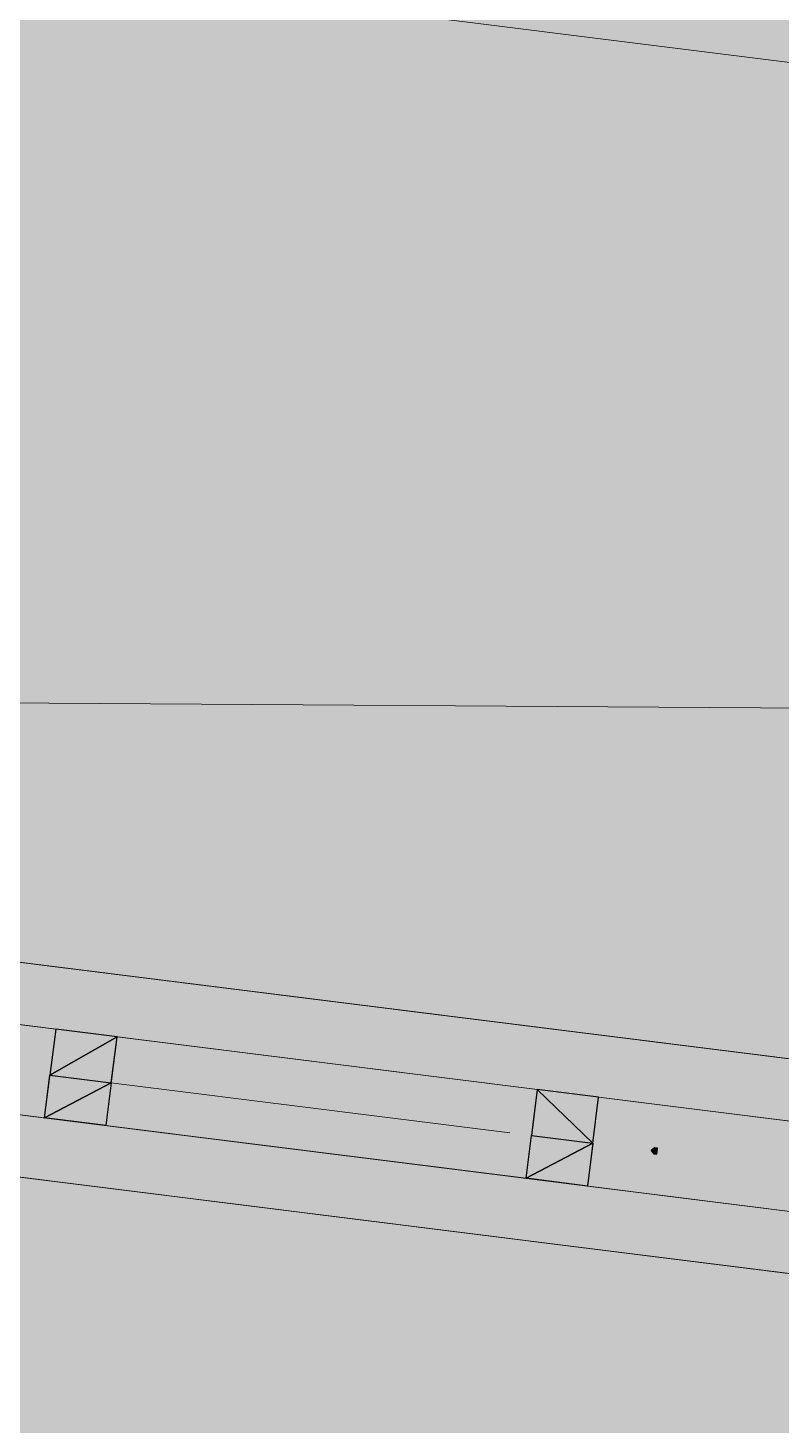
# Model space of a CAD drawing. Header units: metres. Extents: x -4 to 509425, y 7549 to 4732445.
# Drawn here: x 476035.725 to 476037.788, y 4719729.428 to 4719733.256 of the extents above; entities that cross this region are included whole.
import ezdxf

# ---------------------------------------------------------------- set-up
doc = ezdxf.new("R2010")
doc.units = ezdxf.units.M
doc.header["$LTSCALE"] = 0.01
doc.header["$MEASUREMENT"] = 0
doc.layers.get('0').update_dxf_attribs({"lineweight": 0})
doc.layers.add('_SUBESTACIÓN', color=1, linetype='Continuous')
doc.layers.add('SUBESTACION LA VID', color=253, linetype='Continuous')

# ---------------------------------------------------------------- blocks, each defined once
blk = doc.blocks.new('A$Cfff6051d')
at = {"layer": 'SUBESTACION LA VID', "transparency": 33554687}
h = blk.add_hatch(color=256, dxfattribs=at)
h.dxf.hatch_style = 2
h.paths.add_polyline_path([(476037.4485, 4719730.1781), (476037.4495, 4719730.1865), (476037.4411, 4719730.1876), (476037.4317, 4719730.1802), (476037.439, 4719730.1708), (476037.4474, 4719730.1697)])
at = {"layer": 'SUBESTACION LA VID', "lineweight": 15}
for p, q in [((476071.6253, 4719728.9224), (475974.1478, 4719741.1431)), ((476041.0891, 4719730.0203), (476028.0769, 4719731.6516)), ((476040.9168, 4719729.8713), (476028.1987, 4719731.4657)), ((476040.8863, 4719729.6277), (476028.1681, 4719731.2221)), ((476041.0164, 4719729.4407), (476028.0043, 4719731.072)), ((476035.801, 4719730.5126), (476035.7705, 4719730.269)), ((476035.969, 4719730.4916), (476035.9385, 4719730.248)), ((476037.0452, 4719730.2287), (476035.7852, 4719730.3866)), ((476037.1198, 4719730.3473), (476037.0893, 4719730.1037)), ((476037.2879, 4719730.3262), (476037.2573, 4719730.0826))]:
    blk.add_line(p, q, dxfattribs=at)
at = {"layer": 'SUBESTACION LA VID', "lineweight": 0}
for p, q in [((476034.4737, 4719730.679), (476035.801, 4719730.5126)), ((476035.801, 4719730.5126), (476038.4471, 4719730.1809)), ((476034.4432, 4719730.4354), (476035.7705, 4719730.269)), ((476034.4977, 4719730.2579), (476038.4627, 4719729.7608)), ((476038.4879, 4719729.7577), (476034.4977, 4719730.2579))]:
    blk.add_line(p, q, dxfattribs=at)
at = {"layer": 'SUBESTACION LA VID', "lineweight": 15}
for points in [[(476040.9379, 4719730.0393), (476038.5606, 4719730.3373), (476038.5669, 4719730.3877), (476038.5417, 4719730.3909), (476038.5354, 4719730.3405), (476034.5872, 4719730.8355), (476034.5935, 4719730.8859), (476034.5767, 4719730.888), (476034.5704, 4719730.8376), (476030.6222, 4719731.3325)], [(476034.6417, 4719730.658), (476035.801, 4719730.5126), (476035.7852, 4719730.3866), (476035.9532, 4719730.3656), (476035.969, 4719730.4916), (476037.1198, 4719730.3473), (476037.104, 4719730.2213), (476037.2721, 4719730.2002), (476037.2879, 4719730.3262), (476038.4471, 4719730.1809), (476038.4313, 4719730.0549), (476038.5993, 4719730.0338), (476038.6151, 4719730.1598), (476039.3375, 4719730.0693), (476039.3217, 4719729.9433), (476039.4897, 4719729.9222), (476039.5055, 4719730.0482), (476040.228, 4719729.9576), (476040.2122, 4719729.8316), (476040.3802, 4719729.8106), (476040.396, 4719729.9366), (476040.8496, 4719729.8797)], [(476040.8652, 4719729.4597), (476038.4879, 4719729.7577), (476038.4816, 4719729.7073), (476038.4564, 4719729.7104), (476038.4627, 4719729.7608), (476034.5145, 4719730.2558), (476034.5082, 4719730.2054), (476034.4914, 4719730.2075), (476034.4977, 4719730.2579), (476030.5496, 4719730.7529)], [(476034.6112, 4719730.4144), (476035.7705, 4719730.269), (476035.7852, 4719730.3866), (476035.9532, 4719730.3656), (476035.9385, 4719730.248), (476037.0893, 4719730.1037), (476037.104, 4719730.2213), (476037.2721, 4719730.2002), (476037.2573, 4719730.0826), (476038.4166, 4719729.9373), (476038.4313, 4719730.0549), (476038.5993, 4719730.0338), (476038.5846, 4719729.9162), (476039.307, 4719729.8256), (476039.3217, 4719729.9433), (476039.4897, 4719729.9222), (476039.475, 4719729.8046), (476040.1974, 4719729.714), (476040.2122, 4719729.8316), (476040.3802, 4719729.8106), (476040.3654, 4719729.693), (476040.8191, 4719729.6361)]]:
    blk.add_lwpolyline(points, dxfattribs=at)
at = {"layer": 'SUBESTACION LA VID', "lineweight": 0}
for points in [[(476028.2198, 4719731.6337), (476038.5606, 4719730.3373), (476030.6054, 4719731.3346)], [(476038.5606, 4719730.3373), (476034.5872, 4719730.8355), (476030.6054, 4719731.3346), (476034.5704, 4719730.8376)], [(476028.1471, 4719731.0541), (476038.4879, 4719729.7577), (476030.5328, 4719730.755)], [(476037.1198, 4719730.3473), (476038.4471, 4719730.1809), (476035.969, 4719730.4916)], [(476039.307, 4719729.8256), (476038.4166, 4719729.9373), (476035.7705, 4719730.269)], [(476037.2573, 4719730.0826), (476035.7705, 4719730.269), (476037.0893, 4719730.1037)]]:
    blk.add_lwpolyline(points, dxfattribs=at)
at = {"layer": 'SUBESTACION LA VID'}
for points in [[(476035.801, 4719730.5126), (476035.7852, 4719730.3866), (476035.969, 4719730.4916)], [(476035.969, 4719730.4916), (476035.7852, 4719730.3866), (476035.9532, 4719730.3656)], [(476035.7852, 4719730.3866), (476035.9532, 4719730.3656), (476035.7705, 4719730.269)], [(476035.9532, 4719730.3656), (476035.9385, 4719730.248), (476035.7705, 4719730.269)], [(476037.1198, 4719730.3473), (476037.104, 4719730.2213), (476037.2721, 4719730.2002)], [(476037.2879, 4719730.3262), (476037.1198, 4719730.3473), (476037.2721, 4719730.2002)], [(476037.104, 4719730.2213), (476037.2721, 4719730.2002), (476037.0893, 4719730.1037)], [(476037.2721, 4719730.2002), (476037.2573, 4719730.0826), (476037.0893, 4719730.1037)], [(476037.4485, 4719730.1781), (476037.4495, 4719730.1865), (476037.4411, 4719730.1876), (476037.4317, 4719730.1802), (476037.439, 4719730.1708), (476037.4474, 4719730.1697)]]:
    blk.add_lwpolyline(points, close=True, dxfattribs=at)
at = {"layer": 'SUBESTACION LA VID', "lineweight": 0}
for points in [[(476035.801, 4719730.5126), (476035.7852, 4719730.3866), (476035.969, 4719730.4916)], [(476035.969, 4719730.4916), (476035.7852, 4719730.3866), (476035.9532, 4719730.3656)], [(476035.7852, 4719730.3866), (476035.9532, 4719730.3656), (476035.7705, 4719730.269)], [(476035.9532, 4719730.3656), (476035.9385, 4719730.248), (476035.7705, 4719730.269)], [(476037.1198, 4719730.3473), (476037.104, 4719730.2213), (476037.2721, 4719730.2002)], [(476037.2879, 4719730.3262), (476037.1198, 4719730.3473), (476037.2721, 4719730.2002)], [(476037.104, 4719730.2213), (476037.2721, 4719730.2002), (476037.0893, 4719730.1037)], [(476037.2721, 4719730.2002), (476037.2573, 4719730.0826), (476037.0893, 4719730.1037)], [(476037.4485, 4719730.1781), (476037.4495, 4719730.1865), (476037.4411, 4719730.1876), (476037.4317, 4719730.1802), (476037.439, 4719730.1708), (476037.4474, 4719730.1697)]]:
    blk.add_lwpolyline(points, close=True, dxfattribs=at)

msp = doc.modelspace()

# ---------------------------------------------------------------- hatches: boundary and pattern name
at = {"layer": '_SUBESTACIÓN', "transparency": 33554559}
h = msp.add_hatch(color=1, dxfattribs=at)
h.dxf.hatch_style = 1
h.paths.add_polyline_path([(475968.6399, 4719805.825), (476089.9386, 4719790.615), (476078.1686, 4719696.74), (475956.8686, 4719711.9502)])

# ---------------------------------------------------------------- linework, layer by layer
at = {"color": 5}
msp.add_lwpolyline([(490840.2656, 4717243.1462), (484895.5041, 4717739.2368), (483607.6371, 4717664.0004), (483465.0415, 4717952.1854), (479025.126, 4718116.267), (478713.7718, 4718728.8145), (478509.3234, 4719542.0639), (477889.6007, 4719719.2698), (475567.4979, 4719734.4711), (475570.1163, 4720134.4625), (477885.1416, 4720119.3075), (481205.4456, 4721268.3214)], dxfattribs=at)

# ---------------------------------------------------------------- block references
at = {"linetype": 'Continuous'}
msp.add_blockref('A$Cfff6051d', (0, 0), dxfattribs=at)

doc.saveas('drawing.dxf')
